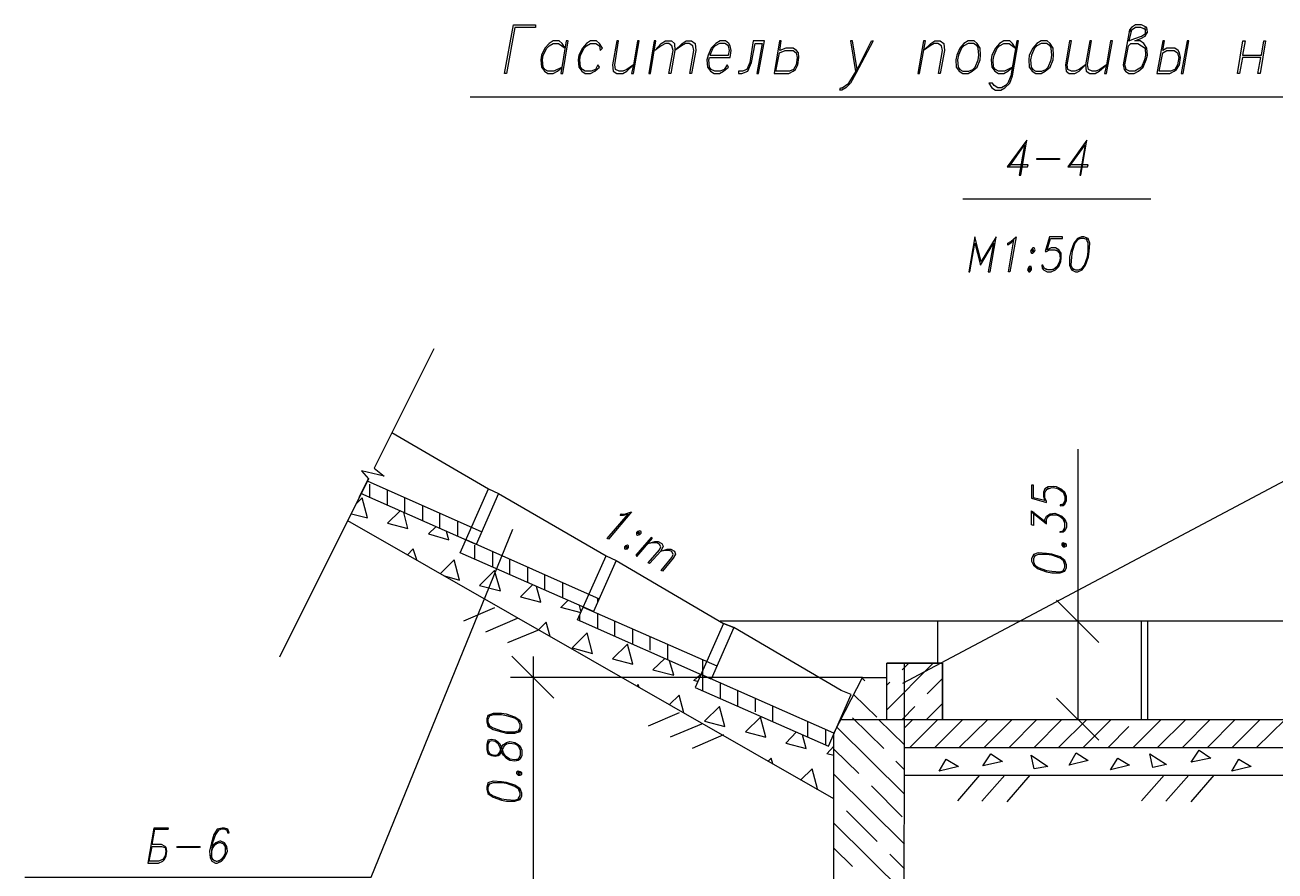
# Model space of a CAD drawing. Header units: millimetres. Extents: x 4241 to 6572, y 870 to 1291.
# Drawn here: x 5086.3 to 5175.5, y 1121.3 to 1181.7 of the extents above; entities that cross this region are included whole.
import ezdxf

# ---------------------------------------------------------------- set-up
doc = ezdxf.new("R2010")
doc.units = ezdxf.units.MM
doc.layers.add('PDF _0', color=7, linetype='Continuous')

msp = doc.modelspace()

# ---------------------------------------------------------------- linework, layer by layer
at = {"layer": 'PDF _0', "lineweight": 25}
for points in [[(5121.2608, 1181.5221), (5120.6682, 1178.22), (5120.5412, 1178.22), (5121.1762, 1181.6915), (5122.7426, 1181.6915), (5122.7426, 1181.5221)], [(5165.5007, 1180.5484), (5165.9241, 1180.7178), (5166.2204, 1180.8871), (5166.3897, 1181.1835), (5166.3474, 1181.5221), (5165.9664, 1181.6915), (5165.543, 1181.6915), (5165.2467, 1181.5221), (5165.1197, 1181.3528), (5164.654, 1178.855), (5164.7387, 1178.5164), (5164.8234, 1178.3894), (5165.0774, 1178.22), (5165.4584, 1178.22), (5165.7547, 1178.3894), (5166.0934, 1178.6857), (5166.3051, 1179.1937), (5166.3897, 1179.5324), (5166.3474, 1180.0404), (5166.1357, 1180.3791), (5165.8817, 1180.5484)], [(5124.6476, 1178.6857), (5124.0549, 1178.3894), (5123.6316, 1178.3894), (5123.4199, 1178.5164), (5123.2929, 1178.6857), (5123.2506, 1179.1937), (5123.2929, 1179.5324), (5123.5469, 1180.0404), (5123.7163, 1180.2098), (5124.0126, 1180.3791), (5124.3936, 1180.3791), (5124.8593, 1180.0404), (5124.6476, 1180.3791), (5124.436, 1180.5484), (5124.0126, 1180.5484), (5123.7163, 1180.3791), (5123.4199, 1180.0404), (5123.1659, 1179.5324), (5123.1236, 1179.1937), (5123.1659, 1178.6857), (5123.3776, 1178.3894), (5123.6316, 1178.22), (5124.0126, 1178.22), (5124.309, 1178.3894)], [(5124.69, 1178.22), (5125.071, 1180.5484), (5124.944, 1180.5484), (5124.563, 1178.22)], [(5127.3147, 1178.6857), (5127.1877, 1178.855), (5127.0184, 1178.5164), (5126.722, 1178.3894), (5126.2987, 1178.3894), (5126.087, 1178.5164), (5125.96, 1178.6857), (5125.9177, 1179.1937), (5125.96, 1179.5324), (5126.214, 1180.0404), (5126.3834, 1180.2098), (5126.6797, 1180.3791), (5127.0607, 1180.3791), (5127.3147, 1180.2098), (5127.3571, 1179.8711), (5127.5264, 1180.0404), (5127.3147, 1180.3791), (5127.1031, 1180.5484), (5126.6797, 1180.5484), (5126.3834, 1180.3791), (5126.087, 1180.0404), (5125.833, 1179.5324), (5125.7907, 1179.1937), (5125.833, 1178.6857), (5126.0447, 1178.3894), (5126.2987, 1178.22), (5126.6797, 1178.22), (5126.976, 1178.3894)], [(5129.7278, 1178.855), (5129.2621, 1178.5164), (5128.9658, 1178.3894), (5128.7118, 1178.3894), (5128.4578, 1178.5164), (5128.4154, 1178.855), (5128.6694, 1180.5484), (5128.5424, 1180.5484), (5128.2461, 1178.855), (5128.2884, 1178.3894), (5128.5424, 1178.22), (5128.9658, 1178.22), (5129.2621, 1178.3894), (5129.7278, 1178.855), (5129.6008, 1178.22), (5129.7278, 1178.22), (5130.1512, 1180.5484), (5130.0242, 1180.5484)], [(5130.9555, 1178.22), (5131.3365, 1180.5484), (5131.2095, 1180.5484), (5130.8285, 1178.22)], [(5132.3949, 1178.22), (5132.2679, 1178.22), (5132.5642, 1179.8711), (5132.4796, 1180.2098), (5132.2679, 1180.3791), (5132.0139, 1180.3791), (5131.7175, 1180.2098), (5131.2519, 1179.8711), (5131.7175, 1180.3791), (5132.0139, 1180.5484), (5132.4372, 1180.5484), (5132.6489, 1180.3791), (5132.6912, 1179.8711)], [(5133.8766, 1178.22), (5133.7496, 1178.22), (5134.046, 1179.8711), (5133.9613, 1180.2098), (5133.7073, 1180.3791), (5133.4533, 1180.3791), (5133.1569, 1180.2098), (5132.6912, 1179.8711), (5133.1993, 1180.3791), (5133.4956, 1180.5484), (5133.8766, 1180.5484), (5134.1306, 1180.3791), (5134.173, 1179.8711)], [(5135.1467, 1179.3631), (5136.6284, 1179.3631), (5136.7131, 1179.8711), (5136.6284, 1180.2098), (5136.5437, 1180.3791), (5136.2897, 1180.5484), (5135.9087, 1180.5484), (5135.6123, 1180.3791), (5135.2737, 1180.0404), (5135.062, 1179.5324), (5134.9773, 1179.1937), (5135.0197, 1178.6857), (5135.2313, 1178.3894), (5135.4853, 1178.22), (5135.8664, 1178.22), (5136.1627, 1178.3894), (5136.5014, 1178.6857), (5136.4167, 1178.855), (5136.205, 1178.5164), (5135.9087, 1178.3894), (5135.5277, 1178.3894), (5135.2737, 1178.5164), (5135.1467, 1178.6857), (5135.1043, 1179.1937)], [(5138.5334, 1178.22), (5138.6605, 1178.22), (5139.0838, 1180.5484), (5138.2794, 1180.5484), (5138.0254, 1179.0244), (5137.8138, 1178.5164), (5137.5174, 1178.3894), (5137.2211, 1178.3894), (5137.2211, 1178.22), (5137.4751, 1178.22), (5137.8984, 1178.3894), (5138.1524, 1179.0244), (5138.4064, 1180.3791), (5138.9145, 1180.3791)], [(5140.1422, 1180.5484), (5139.7612, 1178.22), (5140.8195, 1178.22), (5141.1159, 1178.3894), (5141.2852, 1178.5164), (5141.4545, 1178.855), (5141.5392, 1179.3631), (5141.4969, 1179.7017), (5141.3699, 1179.8711), (5141.1159, 1180.0404), (5140.6079, 1180.0404), (5140.1845, 1179.8711), (5140.2692, 1180.5484)], [(5150.1332, 1178.22), (5150.5565, 1180.5484), (5150.4295, 1180.5484), (5150.0062, 1178.22)], [(5151.6149, 1178.22), (5151.4879, 1178.22), (5151.7842, 1179.8711), (5151.6996, 1180.2098), (5151.4456, 1180.3791), (5151.1916, 1180.3791), (5150.8952, 1180.2098), (5150.4295, 1179.8711), (5150.9375, 1180.3791), (5151.2339, 1180.5484), (5151.6149, 1180.5484), (5151.8689, 1180.3791), (5151.9112, 1179.8711)], [(5153.6046, 1180.5484), (5153.3083, 1180.3791), (5153.0119, 1180.0404), (5152.8003, 1179.5324), (5152.7156, 1179.1937), (5152.7579, 1178.6857), (5152.9696, 1178.3894), (5153.2236, 1178.22), (5153.6046, 1178.22), (5153.901, 1178.3894), (5154.2397, 1178.6857), (5154.4513, 1179.1937), (5154.4937, 1179.5324), (5154.4513, 1180.0404), (5154.2397, 1180.3791), (5154.028, 1180.5484)], [(5155.0864, 1177.5427), (5155.298, 1177.204), (5155.552, 1177.0346), (5155.933, 1177.0346), (5156.2294, 1177.204), (5156.5681, 1177.5427), (5156.7797, 1178.0507), (5157.2031, 1180.5484), (5157.0761, 1180.5484), (5156.6527, 1178.0507), (5156.4411, 1177.5427), (5156.2717, 1177.3733), (5155.9754, 1177.204), (5155.7214, 1177.204), (5155.4674, 1177.3733), (5155.3404, 1177.5427)], [(5156.7797, 1178.6857), (5156.1871, 1178.3894), (5155.7637, 1178.3894), (5155.552, 1178.5164), (5155.425, 1178.6857), (5155.3827, 1179.1937), (5155.4674, 1179.5324), (5155.679, 1180.0404), (5155.8484, 1180.2098), (5156.1447, 1180.3791), (5156.5257, 1180.3791), (5156.9914, 1180.0404), (5156.7797, 1180.3791), (5156.5681, 1180.5484), (5156.1447, 1180.5484), (5155.8484, 1180.3791), (5155.552, 1180.0404), (5155.298, 1179.5324), (5155.2557, 1179.1937), (5155.298, 1178.6857), (5155.5097, 1178.3894), (5155.7637, 1178.22), (5156.1447, 1178.22), (5156.4411, 1178.3894)], [(5158.8118, 1180.5484), (5158.5155, 1180.3791), (5158.2191, 1180.0404), (5157.9651, 1179.5324), (5157.9228, 1179.1937), (5157.9651, 1178.6857), (5158.1768, 1178.3894), (5158.4308, 1178.22), (5158.8118, 1178.22), (5159.1082, 1178.3894), (5159.4468, 1178.6857), (5159.6585, 1179.1937), (5159.7008, 1179.5324), (5159.6585, 1180.0404), (5159.4468, 1180.3791), (5159.2352, 1180.5484)], [(5161.9869, 1178.855), (5161.5212, 1178.5164), (5161.2249, 1178.3894), (5160.9709, 1178.3894), (5160.7169, 1178.5164), (5160.6745, 1178.855), (5160.9709, 1180.5484), (5160.8439, 1180.5484), (5160.5475, 1178.855), (5160.5899, 1178.3894), (5160.8016, 1178.22), (5161.2249, 1178.22), (5161.5212, 1178.3894), (5161.9869, 1178.855), (5162.0293, 1178.3894), (5162.2833, 1178.22), (5162.6643, 1178.22), (5162.9606, 1178.3894), (5163.4686, 1178.855), (5163.3416, 1178.22), (5163.4686, 1178.22), (5163.892, 1180.5484), (5163.765, 1180.5484), (5163.4686, 1178.855), (5163.003, 1178.5164), (5162.7066, 1178.3894), (5162.4526, 1178.3894), (5162.1986, 1178.5164), (5162.1139, 1178.855), (5162.4103, 1180.5484), (5162.2833, 1180.5484)], [(5167.4904, 1180.5484), (5167.0671, 1178.22), (5167.9985, 1178.22), (5168.2948, 1178.3894), (5168.4642, 1178.5164), (5168.6758, 1178.855), (5168.7605, 1179.3631), (5168.6758, 1179.7017), (5168.5912, 1179.8711), (5168.3371, 1180.0404), (5167.7868, 1180.0404), (5167.4904, 1179.8711), (5167.6175, 1180.5484)], [(5169.3532, 1180.5484), (5169.2262, 1180.5484), (5168.8028, 1178.22), (5168.9298, 1178.22)], [(5172.9516, 1178.22), (5172.8246, 1178.22), (5173.2056, 1180.5484), (5173.375, 1180.5484), (5173.1633, 1179.5324), (5174.518, 1179.5324), (5174.6874, 1180.5484), (5174.8144, 1180.5484), (5174.4334, 1178.22), (5174.264, 1178.22), (5174.4757, 1179.3631), (5173.1633, 1179.3631)], [(5136.5014, 1179.5324), (5136.586, 1179.8711), (5136.5014, 1180.2098), (5136.2474, 1180.3791), (5135.8664, 1180.3791), (5135.57, 1180.2098), (5135.4007, 1180.0404), (5135.189, 1179.5324)], [(5140.1422, 1179.7017), (5140.5655, 1179.8711), (5141.1159, 1179.8711), (5141.3275, 1179.7017), (5141.4122, 1179.3631), (5141.3275, 1178.855), (5141.1582, 1178.5164), (5140.8619, 1178.3894), (5139.8882, 1178.3894)], [(5153.6046, 1180.3791), (5153.3083, 1180.2098), (5153.139, 1180.0404), (5152.9273, 1179.5324), (5152.8426, 1179.1937), (5152.8849, 1178.6857), (5153.0119, 1178.5164), (5153.2236, 1178.3894), (5153.647, 1178.3894), (5153.9433, 1178.5164), (5154.1127, 1178.6857), (5154.3243, 1179.1937), (5154.3667, 1179.5324), (5154.3243, 1180.0404), (5154.2397, 1180.2098), (5153.9856, 1180.3791)], [(5158.8118, 1180.3791), (5158.5155, 1180.2098), (5158.3461, 1180.0404), (5158.1345, 1179.5324), (5158.0498, 1179.1937), (5158.0921, 1178.6857), (5158.2191, 1178.5164), (5158.4308, 1178.3894), (5158.8542, 1178.3894), (5159.1505, 1178.5164), (5159.3198, 1178.6857), (5159.5315, 1179.1937), (5159.5738, 1179.5324), (5159.5315, 1180.0404), (5159.4468, 1180.2098), (5159.1928, 1180.3791)], [(5165.035, 1180.2098), (5165.2044, 1180.3791), (5165.7124, 1180.3791), (5165.9664, 1180.2098), (5166.2204, 1180.0404), (5166.2627, 1179.5324), (5166.1781, 1179.1937), (5165.9664, 1178.6857), (5165.5007, 1178.3894), (5165.1197, 1178.3894), (5164.8657, 1178.5164), (5164.781, 1178.855)], [(5167.4904, 1179.7017), (5167.7868, 1179.8711), (5168.2948, 1179.8711), (5168.5488, 1179.7017), (5168.6335, 1179.3631), (5168.5488, 1178.855), (5168.3371, 1178.5164), (5168.0408, 1178.3894), (5167.2364, 1178.3894)], [(5160.1242, 1172.0815), (5158.5155, 1172.0815), (5158.5155, 1172.1661), (5160.1242, 1172.1661)], [(5155.044, 1164.0802), (5155.171, 1164.0802), (5155.5944, 1166.578), (5154.536, 1164.7999), (5154.0703, 1166.578), (5153.647, 1164.0802), (5153.7316, 1164.0802), (5154.0703, 1166.1123), (5154.4937, 1164.5459), (5155.425, 1166.1123)], [(5156.5681, 1164.0802), (5156.4834, 1164.0802), (5156.8644, 1166.3663), (5156.6527, 1166.1123), (5156.4411, 1165.9853), (5156.4411, 1166.1123), (5156.6527, 1166.2393), (5157.0338, 1166.578)], [(5161.6906, 1166.578), (5161.3942, 1166.4509), (5161.1402, 1166.1123), (5160.9286, 1165.5196), (5160.8439, 1165.1386), (5160.8439, 1164.5459), (5160.9709, 1164.2072), (5161.2672, 1164.0802), (5161.4366, 1164.0802), (5161.7329, 1164.2072), (5161.9869, 1164.5459), (5162.1986, 1165.1386), (5162.2409, 1165.5196), (5162.2833, 1166.1123), (5162.1563, 1166.4509), (5161.8599, 1166.578)], [(5158.2191, 1165.7736), (5158.0921, 1165.6466), (5158.0498, 1165.5196), (5158.1345, 1165.3926), (5158.2191, 1165.3926), (5158.3461, 1165.5196), (5158.3885, 1165.6466), (5158.3038, 1165.7736)], [(5158.1768, 1165.6466), (5158.1768, 1165.5196), (5158.2615, 1165.5196), (5158.2615, 1165.6466)], [(5157.9651, 1164.4612), (5157.8805, 1164.3342), (5157.8381, 1164.2072), (5157.9228, 1164.0802), (5158.0075, 1164.0802), (5158.1345, 1164.2072), (5158.1345, 1164.3342), (5158.0921, 1164.4612)], [(5157.9651, 1164.3342), (5157.9228, 1164.2072), (5158.0498, 1164.2072), (5158.0498, 1164.3342)], [(5127.9497, 1144.9872), (5127.8651, 1145.0295), (5129.3468, 1146.7653), (5129.0081, 1146.6806), (5128.7964, 1146.6806), (5128.8811, 1146.8076), (5129.0928, 1146.7653), (5129.6008, 1146.9346)], [(5129.9818, 1143.7595), (5131.0825, 1145.0719), (5130.9979, 1145.1142), (5129.8971, 1143.8442)], [(5130.1935, 1145.5799), (5130.0242, 1145.5376), (5129.9395, 1145.4529), (5129.9395, 1145.3259), (5130.0242, 1145.2835), (5130.1935, 1145.3259), (5130.2782, 1145.4106), (5130.2782, 1145.5376)], [(5130.1088, 1145.4952), (5130.0242, 1145.4106), (5130.1088, 1145.3682), (5130.1935, 1145.4529)], [(5130.8708, 1143.2515), (5130.7862, 1143.2938), (5131.5905, 1144.2252), (5131.6752, 1144.4369), (5131.5905, 1144.6062), (5131.4212, 1144.7332), (5131.1672, 1144.7332), (5130.7862, 1144.6909), (5131.2519, 1144.8179), (5131.5059, 1144.8179), (5131.7599, 1144.6909), (5131.8445, 1144.4792), (5131.6752, 1144.1405)], [(5129.3045, 1144.5639), (5129.1775, 1144.5215), (5129.0928, 1144.4369), (5129.0928, 1144.3098), (5129.1775, 1144.2675), (5129.3045, 1144.3098), (5129.3891, 1144.3945), (5129.3891, 1144.5215)], [(5129.2198, 1144.4792), (5129.1775, 1144.3945), (5129.2621, 1144.3522), (5129.3045, 1144.4369)], [(5131.8022, 1142.7011), (5131.7175, 1142.7435), (5132.4796, 1143.6748), (5132.5642, 1143.8865), (5132.4796, 1144.0982), (5132.3102, 1144.1828), (5132.0562, 1144.1828), (5131.6752, 1144.1405), (5132.1409, 1144.2675), (5132.3949, 1144.2675), (5132.6489, 1144.1405), (5132.7336, 1143.9288), (5132.5642, 1143.6325)], [(5119.8215, 1142.7435), (5118.7631, 1141.6851), (5120.2448, 1141.3041)], [(5136.8824, 1138.6793), (5136.1627, 1138.9757)], [(5126.4257, 1138.2983), (5125.3673, 1137.2399), (5126.8067, 1136.8166)], [(5129.3045, 1137.4939), (5128.2461, 1136.4356), (5129.6855, 1136.0546)], [(5135.8664, 1133.0488), (5134.808, 1131.9904), (5136.2474, 1131.6094)], [(5138.7875, 1132.2868), (5137.7291, 1131.2284), (5139.1685, 1130.8474)], [(5156.0601, 1129.1117), (5154.663, 1128.8153), (5155.2134, 1129.662)], [(5162.1563, 1129.1963), (5160.8016, 1128.8576), (5161.3096, 1129.7467)], [(5166.7708, 1128.6883), (5166.5591, 1129.662), (5167.7445, 1128.9)], [(5170.0729, 1129.916), (5170.9196, 1129.3657), (5169.5225, 1129.0693)], [(5151.5302, 1128.4343), (5152.0382, 1129.281), (5152.9273, 1128.773)], [(5158.3038, 1128.6036), (5158.0921, 1129.5773), (5159.2775, 1128.773)], [(5163.765, 1128.519), (5164.273, 1129.3657), (5165.1197, 1128.8576)], [(5172.4013, 1128.4343), (5172.9093, 1129.281), (5173.7983, 1128.773)], [(5095.606, 1124.2855), (5096.5373, 1124.2855), (5096.5797, 1124.3702), (5095.5213, 1124.3702), (5095.0979, 1121.8724), (5095.86, 1121.8724), (5096.1563, 1121.9994), (5096.2833, 1122.1264), (5096.4103, 1122.3804), (5096.4527, 1122.7191), (5096.4103, 1122.9731), (5096.3257, 1123.0578), (5096.0716, 1123.1848), (5095.3943, 1123.1848)], [(5095.3943, 1123.0578), (5096.0716, 1123.0578), (5096.3257, 1122.9731), (5096.368, 1122.7191), (5096.3257, 1122.3804), (5096.1563, 1122.1264), (5095.86, 1121.9994), (5095.1826, 1121.9994)], [(5098.7811, 1122.9731), (5097.1723, 1122.9731), (5097.2147, 1123.0578), (5098.8234, 1123.0578)]]:
    msp.add_lwpolyline(points, close=True, dxfattribs=at)
for points in [[(5166.3051, 1181.3528), (5165.9241, 1181.5221), (5165.543, 1181.5221), (5165.0774, 1181.1835)], [(5165.2467, 1181.3528), (5165.0774, 1180.5484), (5165.5007, 1180.7178), (5165.9664, 1180.8871), (5166.3897, 1181.1835)], [(5166.2627, 1181.0565), (5166.2627, 1181.1835), (5166.2204, 1181.5221)], [(5145.688, 1178.5164), (5146.7041, 1180.5484), (5146.8311, 1180.5484), (5145.6034, 1178.22), (5145.2223, 1177.5427), (5144.8837, 1177.204), (5144.5873, 1177.0346), (5144.4603, 1177.0346), (5144.5027, 1177.204), (5144.6297, 1177.204), (5145.0953, 1177.5427), (5145.688, 1178.5164), (5145.3493, 1180.5484), (5145.2223, 1180.5484), (5145.6034, 1178.22)], [(5118.0857, 1176.569), (5200.0036, 1176.569)], [(5156.5257, 1171.5735), (5157.6264, 1173.1398), (5157.2454, 1170.9808), (5157.3724, 1170.9808), (5157.7958, 1173.4785), (5156.3987, 1171.5735), (5157.8381, 1171.5735), (5157.8805, 1171.7005), (5156.5257, 1171.7005)], [(5160.8016, 1171.5735), (5161.9446, 1173.1398), (5161.5636, 1170.9808), (5161.6482, 1170.9808), (5162.0716, 1173.4785), (5160.7169, 1171.5735), (5162.1139, 1171.5735), (5162.1563, 1171.7005), (5160.8016, 1171.7005)], [(5153.2236, 1169.2874), (5166.6438, 1169.2874)], [(5160.1242, 1164.6729), (5159.8702, 1164.3342), (5159.5738, 1164.2072), (5159.2775, 1164.2072), (5159.0235, 1164.3342), (5158.9388, 1164.5459), (5158.8542, 1164.5459), (5158.8965, 1164.3342), (5158.9812, 1164.2072), (5159.2352, 1164.0802), (5159.5315, 1164.0802), (5159.8279, 1164.2072), (5160.0819, 1164.4612), (5160.2089, 1164.7999), (5160.2512, 1165.0539), (5160.2512, 1165.3926), (5160.0819, 1165.6466), (5159.8279, 1165.7736), (5159.5315, 1165.7736), (5159.2352, 1165.6466), (5159.4892, 1166.4509), (5160.3359, 1166.4509), (5160.3359, 1166.578), (5159.4045, 1166.578), (5159.1082, 1165.5196), (5159.1928, 1165.5196), (5159.4045, 1165.6466), (5159.7855, 1165.6466), (5160.0819, 1165.5196), (5160.2089, 1165.1386)], [(5161.4789, 1166.4509), (5161.2249, 1166.1123), (5161.0132, 1165.5196), (5160.9709, 1165.1386), (5160.9286, 1164.5459), (5161.0979, 1164.2072)], [(5162.1139, 1166.3663), (5161.8599, 1166.4509), (5161.6482, 1166.4509), (5161.3519, 1166.3663)], [(5161.6482, 1164.2072), (5161.9023, 1164.5459), (5162.1139, 1165.1386), (5162.1563, 1165.5196), (5162.1563, 1166.1123), (5162.0293, 1166.4509)], [(5159.9125, 1165.6466), (5160.1242, 1165.3926), (5160.1665, 1165.0539), (5160.1242, 1164.7999), (5159.9549, 1164.4612), (5159.6585, 1164.2072)], [(5159.1928, 1164.2072), (5158.9388, 1164.4612)], [(5161.0132, 1164.3342), (5161.2672, 1164.2072), (5161.4789, 1164.2072), (5161.7753, 1164.3342)], [(5148.9478, 1134.6998), (5191.0286, 1157.0526), (5246.5719, 1157.0526)], [(5110.9312, 1147.9506), (5110.9312, 1148.9243)], [(5112.2012, 1147.4003), (5112.2012, 1148.501)], [(5109.6188, 1146.8076), (5110.7618, 1146.5113), (5110.3808, 1147.9506), (5109.9998, 1147.5696)], [(5113.4289, 1146.8499), (5113.4289, 1147.9506)], [(5113.0902, 1147.0193), (5112.2012, 1146.1302), (5113.6406, 1145.7492), (5113.3442, 1146.8923)], [(5114.699, 1146.2996), (5114.699, 1147.4003)], [(5115.9267, 1145.7916), (5115.9267, 1146.8499)], [(5086.3346, 1120.8564), (5111.0158, 1120.8564), (5121.1338, 1145.7069)], [(5115.6303, 1145.8762), (5115.1223, 1145.3682), (5116.5617, 1144.9449), (5116.3923, 1145.5376)], [(5117.1967, 1145.1989), (5117.1967, 1146.2996)], [(5114.2756, 1143.5055), (5114.0216, 1144.3098), (5113.5982, 1143.8442)], [(5118.4244, 1143.5478), (5118.4244, 1144.5639)], [(5119.6945, 1142.9975), (5119.6945, 1144.0982)], [(5116.2653, 1142.3624), (5117.3237, 1142.0661), (5116.9427, 1143.5055), (5115.969, 1142.5318)], [(5120.9222, 1142.4471), (5120.9222, 1143.5478)], [(5122.1922, 1141.8968), (5122.1922, 1142.9975)], [(5123.4199, 1141.4311), (5123.4199, 1142.4471)], [(5122.5309, 1141.7274), (5121.6842, 1140.8807), (5123.1236, 1140.4997), (5122.8272, 1141.6004)], [(5124.69, 1140.7961), (5124.69, 1141.8968)], [(5126.0023, 1139.7377), (5124.563, 1140.1187), (5125.071, 1140.6267)], [(5127.1877, 1140.4574), (5127.1877, 1140.7537)], [(5119.8215, 1140.0764), (5117.6201, 1139.145)], [(5126.0023, 1139.78), (5125.8753, 1140.2457)], [(5125.9177, 1139.145), (5125.9177, 1139.6107)], [(5127.1877, 1138.5946), (5127.1877, 1139.6954)], [(5121.4302, 1139.3143), (5119.1864, 1138.3406)], [(5123.8009, 1138.0443), (5123.5046, 1139.0603), (5122.9542, 1138.51)], [(5128.4154, 1138.0443), (5128.4154, 1139.145)], [(5129.6855, 1137.4939), (5129.6855, 1138.5946)], [(5122.9966, 1138.51), (5120.7528, 1137.5786)], [(5130.9132, 1137.0706), (5130.9132, 1138.0443)], [(5132.1832, 1136.3932), (5132.1832, 1137.4516)], [(5131.9716, 1136.4779), (5131.1249, 1135.6735), (5132.6066, 1135.2925), (5132.3102, 1136.3086)], [(5134.681, 1134.1918), (5134.681, 1136.3509)], [(5147.8048, 1132.7948), (5151.1069, 1136.1392)], [(5148.9055, 1135.6735), (5149.3712, 1136.1392)], [(5134.3, 1134.8269), (5134.046, 1134.9115), (5134.5116, 1135.3349)], [(5146.2384, 1134.8692), (5146.0267, 1135.0809)], [(5150.6835, 1133.9378), (5151.7842, 1135.0385)], [(5130.1512, 1134.4035), (5130.0665, 1134.6152), (5129.9818, 1134.4882)], [(5135.951, 1133.6415), (5135.951, 1134.7422)], [(5137.1787, 1133.0911), (5137.1787, 1134.1495)], [(5143.656, 1130.2124), (5145.2647, 1133.8955), (5144.545, 1134.1918)], [(5147.8048, 1134.5728), (5148.0164, 1134.7845)], [(5133.3263, 1132.5831), (5132.9876, 1133.8532), (5132.3102, 1133.1758)], [(5138.4488, 1132.6678), (5138.4488, 1133.5991)], [(5147.0851, 1132.2868), (5145.434, 1133.8955)], [(5150.6412, 1132.1174), (5151.7842, 1133.2605)], [(5132.9876, 1132.5831), (5130.7862, 1131.6517)], [(5139.6765, 1131.9904), (5139.6765, 1133.0488)], [(5148.9055, 1132.1174), (5149.7945, 1133.0488)], [(5134.5963, 1131.7787), (5132.3526, 1130.8474)], [(5140.9465, 1131.4401), (5140.9465, 1131.4401)], [(5142.1742, 1130.8474), (5142.1742, 1131.9481)], [(5149.0748, 1126.7832), (5144.2486, 1131.5671)], [(5147.5931, 1130.043), (5145.3493, 1132.2444)], [(5149.0748, 1130.297), (5147.2121, 1132.1174)], [(5147.8048, 1132.1174), (5151.7842, 1132.1174)], [(5149.0748, 1132.0751), (5148.9901, 1132.1174)], [(5149.0748, 1131.5247), (5149.6675, 1132.1174)], [(5149.4558, 1130.1277), (5151.4456, 1132.1174)], [(5151.2339, 1130.1277), (5153.2236, 1132.1174)], [(5151.4456, 1132.1174), (5151.4456, 1132.1174)], [(5152.9696, 1130.1277), (5155.0017, 1132.1174)], [(5154.7477, 1130.1277), (5156.7374, 1132.1174)], [(5156.5257, 1130.1277), (5158.5155, 1132.1174)], [(5158.3038, 1130.1277), (5160.2935, 1132.1174)], [(5160.0395, 1130.1277), (5162.0716, 1132.1174)], [(5161.8176, 1130.1277), (5163.8073, 1132.1174)], [(5163.5956, 1130.1277), (5165.0774, 1131.6094)], [(5165.3737, 1130.1277), (5167.3634, 1132.1174)], [(5167.1094, 1130.1277), (5169.1415, 1132.1174)], [(5168.8875, 1130.1277), (5170.8772, 1132.1174)], [(5170.6656, 1130.1277), (5172.6553, 1132.1174)], [(5172.4436, 1130.1277), (5174.4334, 1132.1174)], [(5174.1793, 1130.1277), (5176.2114, 1132.1174)], [(5136.1627, 1131.0167), (5133.919, 1130.043)], [(5141.3699, 1131.2284), (5140.6079, 1130.424), (5142.0472, 1130.043), (5141.7932, 1131.0167)], [(5143.4443, 1130.297), (5143.4443, 1131.3977)], [(5144.037, 1129.535), (5143.529, 1129.662), (5144.037, 1130.2124)], [(5145.815, 1128.265), (5144.037, 1130.0007)], [(5139.6765, 1128.9423), (5139.5495, 1129.3657), (5139.3378, 1129.154)], [(5149.0748, 1128.519), (5148.4398, 1129.154)], [(5142.7669, 1127.1643), (5142.8516, 1127.1643), (5142.4706, 1128.6036), (5141.6662, 1127.7993)], [(5149.0748, 1123.2271), (5144.037, 1128.2226)], [(5154.409, 1128.138), (5152.8426, 1126.3176)], [(5156.2294, 1128.138), (5154.5783, 1126.2752)], [(5158.0075, 1128.138), (5156.3564, 1126.2329)], [(5167.5751, 1128.138), (5165.9664, 1126.3176)], [(5169.3532, 1128.138), (5167.7021, 1126.2752)], [(5171.1312, 1128.138), (5169.4802, 1126.2329)], [(5148.9055, 1125.1745), (5146.7041, 1127.3759)], [(5147.1274, 1123.3965), (5144.926, 1125.5979)], [(5100.7285, 1124.2855), (5100.7708, 1124.0315), (5100.8978, 1124.0315), (5100.8131, 1124.2855), (5100.5591, 1124.3702), (5100.3898, 1124.3702), (5100.0511, 1124.2855), (5099.7971, 1123.9045), (5099.6278, 1123.3118), (5099.5008, 1122.7191), (5099.5431, 1122.2534), (5099.6701, 1121.9994), (5099.9241, 1121.8724), (5100.0511, 1121.8724), (5100.3475, 1121.9994), (5100.5591, 1122.2534), (5100.7285, 1122.5921), (5100.7708, 1122.7191), (5100.7285, 1123.0578), (5100.5591, 1123.3118), (5100.3051, 1123.4388), (5100.2205, 1123.4388), (5099.9241, 1123.3118), (5099.6701, 1123.0578)], [(5100.1781, 1124.2855), (5099.9241, 1123.9045), (5099.7124, 1123.3118), (5099.6278, 1122.7191), (5099.6278, 1122.2534), (5099.8818, 1121.9994)], [(5100.8131, 1124.1585), (5100.5591, 1124.2855), (5100.3475, 1124.2855), (5100.0511, 1124.1585)], [(5149.0748, 1119.7133), (5144.037, 1124.7088)], [(5100.6861, 1122.8461), (5100.5591, 1123.1848), (5100.3051, 1123.3118), (5100.1781, 1123.3118), (5099.8818, 1123.1848), (5099.6278, 1122.8461)], [(5100.0934, 1123.3118), (5099.7548, 1123.0578), (5099.6278, 1122.7191)], [(5100.1358, 1121.9994), (5100.4745, 1122.2534), (5100.6438, 1122.5921), (5100.6438, 1122.7191), (5100.6438, 1123.0578), (5100.3898, 1123.3118)], [(5145.3493, 1121.6184), (5144.037, 1122.9308)], [(5149.0748, 1121.4491), (5148.0164, 1122.5074)], [(5099.5854, 1122.4651), (5099.7124, 1122.1264), (5099.9664, 1121.9994), (5100.0511, 1121.9994), (5100.3475, 1122.1264), (5100.6015, 1122.4651)]]:
    msp.add_lwpolyline(points, dxfattribs=at)
at = {"layer": 'PDF _0', "color": 5, "lineweight": 25}
for points in [[(5115.5033, 1158.5767), (5111.2275, 1150.0674), (5111.9472, 1149.4747), (5110.3385, 1149.8557), (5110.8465, 1149.3054), (5104.4963, 1136.5626)], [(5161.4366, 1151.4221), (5161.4366, 1132.1174)], [(5110.1691, 1147.993), (5110.8465, 1149.3054)], [(5160.0395, 1148.5857), (5160.3782, 1148.3317), (5160.5052, 1148.0353), (5160.5052, 1147.739), (5160.3782, 1147.485), (5160.1665, 1147.4426), (5160.1665, 1147.358), (5160.3782, 1147.4003), (5160.5052, 1147.485), (5160.6322, 1147.739), (5160.6322, 1148.0353), (5160.5052, 1148.3317), (5160.2935, 1148.5433), (5159.9125, 1148.7127), (5159.6585, 1148.755), (5159.3198, 1148.7127), (5159.0658, 1148.5857), (5158.9812, 1148.3317), (5158.9812, 1148.0353), (5159.0658, 1147.739), (5158.2615, 1147.9506), (5158.2615, 1148.8397), (5158.1345, 1148.8397), (5158.1345, 1147.9083), (5159.1928, 1147.612), (5159.1928, 1147.6966), (5159.0658, 1147.9083), (5159.0658, 1148.2893), (5159.1928, 1148.5433), (5159.5738, 1148.6703)], [(5159.0658, 1148.374), (5159.3198, 1148.628), (5159.6585, 1148.6703), (5159.9125, 1148.628), (5160.2935, 1148.4587), (5160.5052, 1148.12)], [(5160.5052, 1147.6543), (5160.2935, 1147.4003)], [(5158.2615, 1146.9346), (5158.2615, 1145.9609), (5158.1345, 1146.0032), (5158.1345, 1147.0193), (5159.1928, 1146.1726)], [(5158.1345, 1146.9346), (5159.1928, 1146.0879), (5159.1928, 1146.3843), (5159.3198, 1146.6383), (5159.6585, 1146.7653)], [(5159.0658, 1146.2149), (5159.0658, 1146.3843), (5159.1928, 1146.6383), (5159.4468, 1146.8076), (5159.7855, 1146.8499), (5159.9125, 1146.8076), (5160.2935, 1146.6383), (5160.5052, 1146.4266), (5160.6322, 1146.1302), (5160.6322, 1145.8339), (5160.5052, 1145.5799), (5160.3782, 1145.4952), (5160.1665, 1145.4529), (5160.1665, 1145.5376), (5160.3782, 1145.5799), (5160.5052, 1145.8339), (5160.5052, 1146.1302), (5160.3782, 1146.4266), (5160.0395, 1146.6806)], [(5159.1928, 1146.4689), (5159.4468, 1146.7229), (5159.7855, 1146.7229), (5159.9125, 1146.7229), (5160.2935, 1146.5536), (5160.5052, 1146.2149)], [(5160.5052, 1145.7492), (5160.2935, 1145.4952)], [(5160.5052, 1143.3785), (5160.1665, 1143.6325), (5159.5738, 1143.8442), (5159.1928, 1143.8865), (5158.6001, 1143.8865), (5158.2615, 1143.7595)], [(5158.3885, 1143.8442), (5158.2615, 1143.5902), (5158.2615, 1143.3785), (5158.3885, 1143.0821)], [(5158.2615, 1143.2091), (5158.6001, 1142.9551), (5159.1928, 1142.7435), (5159.5738, 1142.7011), (5160.1665, 1142.6588), (5160.5052, 1142.7858)], [(5160.3782, 1142.7435), (5160.5052, 1142.9975), (5160.5052, 1143.1668), (5160.3782, 1143.5055)], [(5159.9125, 1140.6267), (5162.9183, 1137.6209)], [(5121.0492, 1136.6472), (5124.0549, 1133.6415)], [(5122.5732, 1136.6049), (5122.5732, 1108.6639)], [(5146.069, 1135.1232), (5120.9645, 1135.1232)], [(5159.9125, 1133.6415), (5162.9183, 1130.6357)], [(5121.6419, 1131.9481), (5121.2608, 1132.2021), (5120.6682, 1132.3714), (5120.3295, 1132.4561), (5119.7368, 1132.4561), (5119.3558, 1132.3291)], [(5119.4828, 1132.4138), (5119.3558, 1132.1174), (5119.3558, 1131.9481), (5119.4828, 1131.6517)], [(5119.3558, 1131.7364), (5119.7368, 1131.5247), (5120.3295, 1131.3131), (5120.6682, 1131.2284), (5121.2608, 1131.2284), (5121.6419, 1131.3554)], [(5121.5149, 1131.2707), (5121.6419, 1131.5671), (5121.6419, 1131.7364), (5121.5149, 1132.0328)], [(5119.3558, 1129.7467), (5119.6098, 1129.6197), (5119.8638, 1129.5773), (5120.0755, 1129.6197), (5120.2025, 1129.789), (5120.3295, 1130.17), (5120.4565, 1130.3394), (5120.6682, 1130.4664), (5120.9222, 1130.551), (5121.2608, 1130.4664), (5121.5149, 1130.3394), (5121.6419, 1130.2124), (5121.7689, 1129.916), (5121.7689, 1129.535), (5121.6419, 1129.281), (5121.5149, 1129.1963), (5121.2608, 1129.154), (5120.9222, 1129.1963), (5120.6682, 1129.3233), (5120.4565, 1129.5773), (5120.3295, 1129.789), (5120.2025, 1130.17), (5120.0755, 1130.3817), (5119.8638, 1130.551), (5119.6098, 1130.5934), (5119.3558, 1130.5087)], [(5119.4828, 1130.5934), (5119.3558, 1130.3394), (5119.3558, 1129.9583), (5119.4828, 1129.662)], [(5121.6419, 1130.043), (5121.3879, 1130.3394)], [(5121.3879, 1129.1963), (5121.6419, 1129.4503)], [(5121.6419, 1127.0796), (5121.2608, 1127.3336), (5120.6682, 1127.5453), (5120.3295, 1127.5876), (5119.7368, 1127.5876), (5119.3558, 1127.4606)], [(5119.4828, 1127.5453), (5119.3558, 1127.2913), (5119.3558, 1127.0796), (5119.4828, 1126.7832)], [(5121.5149, 1126.4446), (5121.6419, 1126.6986), (5121.6419, 1126.8679), (5121.5149, 1127.2066)], [(5119.3558, 1126.9102), (5119.7368, 1126.6562), (5120.3295, 1126.4446), (5120.6682, 1126.4022), (5121.2608, 1126.3599), (5121.6419, 1126.4869)]]:
    msp.add_lwpolyline(points, dxfattribs=at)
at = {"layer": 'PDF _0', "lineweight": 30}
for points in [[(5112.4975, 1152.6075), (5119.3981, 1148.5857), (5120.1178, 1148.247), (5118.5091, 1144.6062), (5110.2961, 1148.247)], [(5118.9324, 1145.4952), (5110.7618, 1149.136)], [(5144.037, 1126.4446), (5109.3648, 1146.2996)], [(5127.3147, 1140.7114), (5117.7894, 1144.9449)], [(5144.545, 1134.1918), (5136.8824, 1138.6793), (5135.2737, 1134.9962), (5125.7483, 1139.2297), (5127.7804, 1143.8018), (5128.5001, 1143.4631), (5136.1627, 1138.9757), (5134.1306, 1134.4035), (5143.656, 1130.2124)], [(5135.697, 1135.9276), (5126.1717, 1140.1187)], [(5177.8201, 1139.145), (5135.9087, 1139.145)], [(5151.4456, 1136.1392), (5151.4456, 1139.145)], [(5165.9664, 1132.1174), (5165.9664, 1139.145)], [(5166.4321, 1132.1174), (5166.4321, 1139.145)], [(5147.8048, 1132.1174), (5147.8048, 1136.1392), (5151.7842, 1136.1392), (5151.7842, 1132.1174), (5151.7842, 1136.1392), (5147.8048, 1136.1392)], [(5149.0325, 1117.1309), (5149.0748, 1132.1174), (5149.0748, 1136.1392)], [(5144.037, 1131.1437), (5134.554, 1135.3349)], [(5149.0748, 1117.1309), (5144.037, 1117.1309), (5144.037, 1131.1437), (5146.069, 1135.1232), (5147.8048, 1135.1232)], [(5144.545, 1132.1174), (5177.8201, 1132.1174)], [(5149.0748, 1128.138), (5191.4096, 1128.138), (5191.4096, 1132.1174), (5181.4186, 1132.1174)], [(5149.0748, 1130.1277), (5191.4096, 1130.1277)]]:
    msp.add_lwpolyline(points, dxfattribs=at)
msp.add_lwpolyline([(5120.1178, 1148.247), (5127.7804, 1143.8018), (5128.5001, 1143.4631), (5126.8914, 1139.8224), (5117.366, 1144.0135), (5119.3981, 1148.5857)], close=True, dxfattribs=at)
at = {"layer": 'PDF _0', "color": 5, "lineweight": 25}
for points in [[(5158.1345, 1143.4208), (5158.2615, 1143.1245), (5158.6001, 1142.8705), (5159.1928, 1142.6588), (5159.5738, 1142.5741), (5160.1665, 1142.5741), (5160.5052, 1142.7011), (5160.6322, 1142.9551), (5160.6322, 1143.1668), (5160.5052, 1143.4631), (5160.1665, 1143.7172), (5159.5738, 1143.9288), (5159.1928, 1143.9712), (5158.6001, 1144.0135), (5158.2615, 1143.8865), (5158.1345, 1143.5902)], [(5160.2935, 1144.5639), (5160.3782, 1144.4369), (5160.5052, 1144.4369), (5160.6322, 1144.4792), (5160.6322, 1144.6062), (5160.5052, 1144.6909), (5160.3782, 1144.7332), (5160.2935, 1144.6485)], [(5160.3782, 1144.5215), (5160.5052, 1144.5215), (5160.5052, 1144.6062), (5160.3782, 1144.6485)], [(5119.2711, 1131.9481), (5119.3558, 1131.6517), (5119.7368, 1131.3977), (5120.3295, 1131.2284), (5120.6682, 1131.1437), (5121.2608, 1131.1437), (5121.6419, 1131.2707), (5121.7689, 1131.5247), (5121.7689, 1131.7364), (5121.6419, 1132.0328), (5121.2608, 1132.2868), (5120.6682, 1132.4984), (5120.3295, 1132.5408), (5119.7368, 1132.5408), (5119.3558, 1132.4138), (5119.2711, 1132.1598)], [(5119.2711, 1129.9583), (5119.3558, 1129.662), (5119.6098, 1129.535), (5119.8638, 1129.4927), (5120.0755, 1129.535), (5120.2025, 1129.6197), (5120.3295, 1129.789), (5120.4565, 1130.1277), (5120.5835, 1130.297), (5120.6682, 1130.3817), (5120.9222, 1130.424), (5121.2608, 1130.3817), (5121.5149, 1130.2547), (5121.6419, 1129.916), (5121.6419, 1129.535), (5121.5149, 1129.281), (5121.2608, 1129.2387), (5120.9222, 1129.281), (5120.6682, 1129.4503), (5120.5835, 1129.535), (5120.4565, 1129.7467), (5120.3295, 1130.17), (5120.2025, 1130.3817), (5120.0755, 1130.5087), (5119.8638, 1130.6357), (5119.6098, 1130.678), (5119.3558, 1130.6357), (5119.2711, 1130.3394)], [(5121.3879, 1128.265), (5121.5149, 1128.138), (5121.6419, 1128.138), (5121.7689, 1128.1803), (5121.7689, 1128.3073), (5121.6419, 1128.392), (5121.5149, 1128.4343), (5121.3879, 1128.3496)], [(5121.5149, 1128.2226), (5121.6419, 1128.2226), (5121.6419, 1128.3073), (5121.5149, 1128.3496)], [(5119.2711, 1127.1219), (5119.3558, 1126.8256), (5119.7368, 1126.5716), (5120.3295, 1126.3599), (5120.6682, 1126.2752), (5121.2608, 1126.2752), (5121.6419, 1126.4022), (5121.7689, 1126.6562), (5121.7689, 1126.8679), (5121.6419, 1127.1643), (5121.2608, 1127.4183), (5120.6682, 1127.6299), (5120.3295, 1127.6723), (5119.7368, 1127.7146), (5119.3558, 1127.5876), (5119.2711, 1127.2913)]]:
    msp.add_lwpolyline(points, close=True, dxfattribs=at)

doc.saveas('drawing.dxf')
